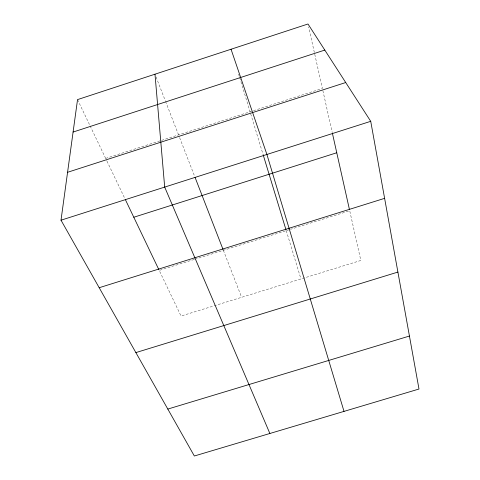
<?xml version="1.0" encoding="UTF-8"?>
<svg xmlns="http://www.w3.org/2000/svg" width="480" height="480" viewBox="0 0 480 480"><rect width="100%" height="100%" fill="white"/><g stroke="black" fill="none" stroke-linecap="round" stroke-linejoin="round"><path stroke-width="0.36" stroke-dasharray="2.4 1.8" d="M105.666 158.418L160.86 140.598M161.568 140.37L322.386 88.446L308.634 26.898M194.148 259.47L159.216 270.408L181.038 316.032L360.828 260.472L349.722 210.774L290.526 229.302M194.862 259.248L289.812 229.524M77.538 99.606L89.82 125.292M90.144 125.97L106.632 160.446M106.956 161.124L124.74 198.312M156.072 76.986L165.282 100.704M165.552 101.4L179.364 136.98M179.634 137.676L194.796 176.718M223.374 250.32L241.62 297.312M238.614 74.118L239.478 76.962M239.694 77.676L263.256 155.094M286.248 230.64L300.954 278.97M322.878 90.636L332.184 132.3"/><path stroke-width="0.72" d="M61.008 220.194L77.538 99.606L307.986 24L370.728 121.32L418.992 389.034L194.346 456L61.008 220.194L370.728 121.32M73.086 132.054L324.798 50.076M67.572 172.296L345.72 82.53M133.794 217.242L336.762 152.76M99.186 287.718L384.612 198.342M135.876 352.596L397.908 272.07M167.814 409.074L409.44 336.042M125.388 199.662L158.892 269.73M269.874 433.488L164.688 187.098L154.986 74.196M195.066 177.414L223.104 249.63M231.042 49.242L266.904 154.464L344.016 411.384M263.256 155.094L286.032 229.926M332.352 133.026L349.398 209.322"/></g></svg>
